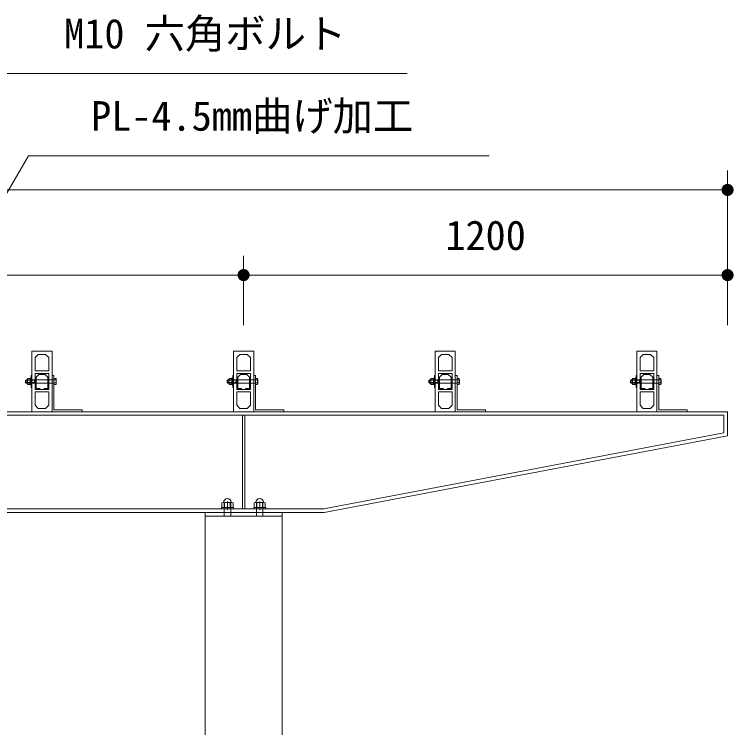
# Model space of a CAD drawing. Units: millimetres at full size, sheet at 1:40; details may follow other scales. Extents: x -800 to 17600, y -600 to 12480.
# Drawn here: x 6039 to 7822, y 4605 to 6372 of the extents above; entities that cross this region are included whole.
import ezdxf
from ezdxf.enums import TextEntityAlignment as Align

# ---------------------------------------------------------------- set-up
doc = ezdxf.new("R2010")
doc.units = ezdxf.units.MM
doc.header["$LTSCALE"] = 40
for name, color, linetype, lineweight in [('D-STR', 1, 'Continuous', 13), ('D-STR-DIM', 7, 'Continuous', 13), ('D-STR-HTXT', 7, 'Continuous', 13)]:
    doc.layers.add(name, color=color, linetype=linetype, lineweight=lineweight)
doc.styles.add('ＭＳ ゴシック', font='')
doc.styles.get('ＭＳ ゴシック').set_extended_font_data('MS Gothic')

# ---------------------------------------------------------------- blocks, each defined once
blk = doc.blocks.new('filled_dot')
at = {"color": 0, "linetype": 'Continuous', "lineweight": -2, "const_width": 1.25}
blk.add_lwpolyline([(-0.625, 0, 1), (0.625, 0, 1)], format="xyb", close=True, dxfattribs=at)

msp = doc.modelspace()

# ---------------------------------------------------------------- linework, layer by layer
at = {"layer": 'D-STR'}
for p, q in [((6079.9, 5477.93), (6081.9, 5477.93)), ((6079.9, 5447.93), (6079.9, 5477.93)), ((6081.9, 5477.93), (6081.9, 5447.93)), ((6089.9, 5442.93), (6089.9, 5482.93)), ((6089.9, 5482.93), (6123.9, 5482.93)), ((6099.25, 5480.35), (6092.45, 5473.55)), ((6114.55, 5480.35), (6099.25, 5480.35)), ((6121.35, 5473.55), (6114.55, 5480.35)), ((6123.9, 5482.93), (6123.9, 5442.93)), ((6579.9, 5477.93), (6581.9, 5477.93)), ((6579.9, 5447.93), (6579.9, 5477.93)), ((6581.9, 5477.93), (6581.9, 5447.93)), ((6589.9, 5442.93), (6589.9, 5482.93)), ((6589.9, 5482.93), (6623.9, 5482.93)), ((6599.25, 5480.35), (6592.45, 5473.55)), ((6614.55, 5480.35), (6599.25, 5480.35)), ((6621.35, 5473.55), (6614.55, 5480.35)), ((6623.9, 5482.93), (6623.9, 5442.93)), ((7079.9, 5477.93), (7081.9, 5477.93)), ((7079.9, 5447.93), (7079.9, 5477.93)), ((7081.9, 5477.93), (7081.9, 5447.93)), ((7089.9, 5442.93), (7089.9, 5482.93)), ((7089.9, 5482.93), (7123.9, 5482.93)), ((7099.25, 5480.35), (7092.45, 5473.55)), ((7114.55, 5480.35), (7099.25, 5480.35)), ((7121.35, 5473.55), (7114.55, 5480.35)), ((7123.9, 5482.93), (7123.9, 5442.93)), ((7579.9, 5477.93), (7581.9, 5477.93)), ((7579.9, 5447.93), (7579.9, 5477.93)), ((7581.9, 5477.93), (7581.9, 5447.93)), ((7589.9, 5442.93), (7589.9, 5482.93)), ((7589.9, 5482.93), (7623.9, 5482.93)), ((7599.25, 5480.35), (7592.45, 5473.55)), ((7614.55, 5480.35), (7599.25, 5480.35)), ((7621.35, 5473.55), (7614.55, 5480.35)), ((7623.9, 5482.93), (7623.9, 5442.93)), ((6066.4, 5465.85), (6088.4, 5465.85)), ((6066.4, 5460.01), (6088.4, 5460.01)), ((6067.48, 5466.93), (6067.48, 5458.93)), ((6077.32, 5466.68), (6071.68, 5466.68)), ((6071.68, 5459.18), (6077.32, 5459.18)), ((6077.9, 5470.93), (6079.9, 5470.93)), ((6077.9, 5454.93), (6077.9, 5470.93)), ((6079.9, 5470.93), (6079.9, 5454.93)), ((6088.4, 5466.93), (6088.4, 5458.93)), ((6088.4, 5465.85), (6092.15, 5466.93)), ((6088.4, 5460.01), (6092.15, 5458.93)), ((6092.45, 5473.55), (6092.45, 5445.5)), ((6121.35, 5445.5), (6121.35, 5473.55)), ((6141.21, 5466.68), (6136.4, 5466.68)), ((6136.4, 5459.18), (6141.21, 5459.18)), ((6566.4, 5465.85), (6588.4, 5465.85)), ((6566.4, 5460.01), (6588.4, 5460.01)), ((6567.48, 5466.93), (6567.48, 5458.93)), ((6577.32, 5466.68), (6571.68, 5466.68)), ((6571.68, 5459.18), (6577.32, 5459.18)), ((6577.9, 5470.93), (6579.9, 5470.93)), ((6577.9, 5454.93), (6577.9, 5470.93)), ((6579.9, 5470.93), (6579.9, 5454.93)), ((6588.4, 5466.93), (6588.4, 5458.93)), ((6588.4, 5465.85), (6592.15, 5466.93)), ((6588.4, 5460.01), (6592.15, 5458.93)), ((6592.45, 5473.55), (6592.45, 5445.5)), ((6621.35, 5445.5), (6621.35, 5473.55)), ((6641.21, 5466.68), (6636.4, 5466.68)), ((6636.4, 5459.18), (6641.21, 5459.18)), ((7066.4, 5465.85), (7088.4, 5465.85)), ((7066.4, 5460.01), (7088.4, 5460.01)), ((7067.48, 5466.93), (7067.48, 5458.93)), ((7077.32, 5466.68), (7071.68, 5466.68)), ((7071.68, 5459.18), (7077.32, 5459.18)), ((7077.9, 5470.93), (7079.9, 5470.93)), ((7077.9, 5454.93), (7077.9, 5470.93)), ((7079.9, 5470.93), (7079.9, 5454.93)), ((7088.4, 5466.93), (7088.4, 5458.93)), ((7088.4, 5465.85), (7092.15, 5466.93)), ((7088.4, 5460.01), (7092.15, 5458.93)), ((7092.45, 5473.55), (7092.45, 5445.5)), ((7121.35, 5445.5), (7121.35, 5473.55)), ((7141.21, 5466.68), (7136.4, 5466.68)), ((7136.4, 5459.18), (7141.21, 5459.18)), ((7566.4, 5465.85), (7588.4, 5465.85)), ((7566.4, 5460.01), (7588.4, 5460.01)), ((7567.48, 5466.93), (7567.48, 5458.93)), ((7577.32, 5466.68), (7571.68, 5466.68)), ((7571.68, 5459.18), (7577.32, 5459.18)), ((7577.9, 5470.93), (7579.9, 5470.93)), ((7577.9, 5454.93), (7577.9, 5470.93)), ((7579.9, 5470.93), (7579.9, 5454.93)), ((7588.4, 5466.93), (7588.4, 5458.93)), ((7588.4, 5465.85), (7592.15, 5466.93)), ((7588.4, 5460.01), (7592.15, 5458.93)), ((7592.45, 5473.55), (7592.45, 5445.5)), ((7621.35, 5445.5), (7621.35, 5473.55)), ((7641.21, 5466.68), (7636.4, 5466.68)), ((7636.4, 5459.18), (7641.21, 5459.18)), ((6079.9, 5454.93), (6077.9, 5454.93)), ((6081.9, 5447.93), (6079.9, 5447.93)), ((6123.9, 5442.93), (6089.9, 5442.93)), ((6092.45, 5445.5), (6102.45, 5445.5)), ((6111.35, 5445.5), (6121.35, 5445.5)), ((6579.9, 5454.93), (6577.9, 5454.93)), ((6581.9, 5447.93), (6579.9, 5447.93)), ((6623.9, 5442.93), (6589.9, 5442.93)), ((6592.45, 5445.5), (6602.45, 5445.5)), ((6611.35, 5445.5), (6621.35, 5445.5)), ((7079.9, 5454.93), (7077.9, 5454.93)), ((7081.9, 5447.93), (7079.9, 5447.93)), ((7123.9, 5442.93), (7089.9, 5442.93)), ((7092.45, 5445.5), (7102.45, 5445.5)), ((7111.35, 5445.5), (7121.35, 5445.5)), ((7579.9, 5454.93), (7577.9, 5454.93)), ((7581.9, 5447.93), (7579.9, 5447.93)), ((7623.9, 5442.93), (7589.9, 5442.93)), ((7592.45, 5445.5), (7602.45, 5445.5)), ((7611.35, 5445.5), (7621.35, 5445.5)), ((6553.04, 5161.83), (6555.5, 5163.13)), ((6553.04, 5150.13), (6553.04, 5161.83)), ((6578.3, 5163.13), (6555.5, 5163.13)), ((6558.9, 5163.13), (6558.9, 5128.93)), ((6559.97, 5150.13), (6559.97, 5161.83)), ((6566.9, 5144.33), (6566.9, 5165.73)), ((6573.82, 5150.13), (6573.82, 5161.83)), ((6574.9, 5163.13), (6574.9, 5128.93)), ((6580.75, 5161.83), (6578.3, 5163.13)), ((6580.75, 5150.13), (6580.75, 5161.83)), ((6633.04, 5161.83), (6635.5, 5163.13)), ((6633.04, 5150.13), (6633.04, 5161.83)), ((6635.5, 5163.13), (6658.3, 5163.13)), ((6638.9, 5163.13), (6638.9, 5128.93)), ((6639.97, 5150.13), (6639.97, 5161.83)), ((6646.9, 5144.33), (6646.9, 5165.73)), ((6653.82, 5150.13), (6653.82, 5161.83)), ((6654.9, 5163.13), (6654.9, 5128.93)), ((6660.75, 5161.83), (6658.3, 5163.13)), ((6660.75, 5150.13), (6660.75, 5161.83)), ((6581.9, 5150.13), (6551.9, 5150.13)), ((6551.9, 5150.13), (6551.9, 5146.93)), ((6581.9, 5146.93), (6551.9, 5146.93)), ((6581.9, 5150.13), (6581.9, 5146.93)), ((6631.9, 5150.13), (6661.9, 5150.13)), ((6631.9, 5150.13), (6631.9, 5146.93)), ((6631.9, 5146.93), (6661.9, 5146.93)), ((6661.9, 5150.13), (6661.9, 5146.93))]:
    msp.add_line(p, q, dxfattribs=at)
for points in [[(6081.9, 5387.93), (6081.9, 5537.93), (6131.9, 5537.93), (6131.9, 5387.93)], [(6097.9, 5529.93), (6089.9, 5521.93), (6089.9, 5488.93), (6123.9, 5488.93), (6123.9, 5521.93), (6115.9, 5529.93)], [(6581.9, 5387.93), (6581.9, 5537.93), (6631.9, 5537.93), (6631.9, 5387.93)], [(6597.9, 5529.93), (6589.9, 5521.93), (6589.9, 5488.93), (6623.9, 5488.93), (6623.9, 5521.93), (6615.9, 5529.93)], [(7081.9, 5387.93), (7081.9, 5537.93), (7131.9, 5537.93), (7131.9, 5387.93)], [(7097.9, 5529.93), (7089.9, 5521.93), (7089.9, 5488.93), (7123.9, 5488.93), (7123.9, 5521.93), (7115.9, 5529.93)], [(7581.9, 5387.93), (7581.9, 5537.93), (7631.9, 5537.93), (7631.9, 5387.93)], [(7597.9, 5529.93), (7589.9, 5521.93), (7589.9, 5488.93), (7623.9, 5488.93), (7623.9, 5521.93), (7615.9, 5529.93)], [(6136.4, 5477.93), (6131.9, 5477.93), (6131.9, 5387.93), (6206.9, 5387.93), (6206.9, 5392.43), (6136.4, 5392.43)], [(6636.4, 5477.93), (6631.9, 5477.93), (6631.9, 5387.93), (6706.9, 5387.93), (6706.9, 5392.43), (6636.4, 5392.43)], [(7136.4, 5477.93), (7131.9, 5477.93), (7131.9, 5387.93), (7206.9, 5387.93), (7206.9, 5392.43), (7136.4, 5392.43)], [(7636.4, 5477.93), (7631.9, 5477.93), (7631.9, 5387.93), (7706.9, 5387.93), (7706.9, 5392.43), (7636.4, 5392.43)], [(6071.68, 5455.42), (6071.1, 5456.43), (6071.1, 5469.43), (6071.68, 5470.43), (6077.32, 5470.43), (6077.9, 5469.43), (6077.9, 5456.43), (6077.32, 5455.42)], [(6136.4, 5470.43), (6141.21, 5470.43), (6141.79, 5469.43), (6141.79, 5456.43), (6141.21, 5455.42), (6136.4, 5455.42)], [(6571.68, 5455.42), (6571.1, 5456.43), (6571.1, 5469.43), (6571.68, 5470.43), (6577.32, 5470.43), (6577.9, 5469.43), (6577.9, 5456.43), (6577.32, 5455.42)], [(6636.4, 5470.43), (6641.21, 5470.43), (6641.79, 5469.43), (6641.79, 5456.43), (6641.21, 5455.42), (6636.4, 5455.42)], [(7071.68, 5455.42), (7071.1, 5456.43), (7071.1, 5469.43), (7071.68, 5470.43), (7077.32, 5470.43), (7077.9, 5469.43), (7077.9, 5456.43), (7077.32, 5455.42)], [(7136.4, 5470.43), (7141.21, 5470.43), (7141.79, 5469.43), (7141.79, 5456.43), (7141.21, 5455.42), (7136.4, 5455.42)], [(7571.68, 5455.42), (7571.1, 5456.43), (7571.1, 5469.43), (7571.68, 5470.43), (7577.32, 5470.43), (7577.9, 5469.43), (7577.9, 5456.43), (7577.32, 5455.42)], [(7636.4, 5470.43), (7641.21, 5470.43), (7641.79, 5469.43), (7641.79, 5456.43), (7641.21, 5455.42), (7636.4, 5455.42)], [(6097.9, 5395.93), (6089.9, 5403.93), (6089.9, 5436.93), (6123.9, 5436.93), (6123.9, 5403.93), (6115.9, 5395.93)], [(6597.9, 5395.93), (6589.9, 5403.93), (6589.9, 5436.93), (6623.9, 5436.93), (6623.9, 5403.93), (6615.9, 5395.93)], [(7097.9, 5395.93), (7089.9, 5403.93), (7089.9, 5436.93), (7123.9, 5436.93), (7123.9, 5403.93), (7115.9, 5395.93)], [(7597.9, 5395.93), (7589.9, 5403.93), (7589.9, 5436.93), (7623.9, 5436.93), (7623.9, 5403.93), (7615.9, 5395.93)], [(1406.9, 5387.93), (1406.9, 5327.93), (2406.9, 5137.93), (6806.9, 5137.93), (7806.9, 5327.93), (7806.9, 5387.93)], [(1415.9, 5378.93), (1415.9, 5335.38), (2407.74, 5146.93), (6806.05, 5146.93), (7797.9, 5335.38), (7797.9, 5378.93)], [(6603.9, 5378.93), (6609.9, 5378.93), (6609.9, 5146.93), (6603.9, 5146.93)], [(6511.55, 5137.93), (6702.25, 5137.93), (6702.25, 2837.93), (6511.55, 2837.93)], [(6511.55, 5137.93), (6702.25, 5137.93), (6702.25, 5128.93), (6511.55, 5128.93)]]:
    msp.add_lwpolyline(points, close=True, dxfattribs=at)
for points in [[(6136.4, 5466.93), (6067.48, 5466.93), (6066.4, 5465.85), (6066.4, 5460.01), (6067.48, 5458.93), (6136.4, 5458.93)], [(6636.4, 5466.93), (6567.48, 5466.93), (6566.4, 5465.85), (6566.4, 5460.01), (6567.48, 5458.93), (6636.4, 5458.93)], [(7136.4, 5466.93), (7067.48, 5466.93), (7066.4, 5465.85), (7066.4, 5460.01), (7067.48, 5458.93), (7136.4, 5458.93)], [(7636.4, 5466.93), (7567.48, 5466.93), (7566.4, 5465.85), (7566.4, 5460.01), (7567.48, 5458.93), (7636.4, 5458.93)]]:
    msp.add_lwpolyline(points, dxfattribs=at)
for centre, radius, start, end in [((6566.9, 5163.13), 9.38, 0, 180), ((6646.89, 5163.13), 9.38, 0, 180), ((6556.5, 5158.25), 4.98, 45.90122, 78.32053), ((6566.9, 5144.02), 19.11, 68.74529, 111.25471), ((6577.29, 5158.25), 4.98, 101.67947, 134.09878), ((6636.5, 5158.25), 4.98, 45.90122, 78.32053), ((6646.9, 5144.02), 19.11, 68.74529, 111.25471), ((6657.29, 5158.25), 4.98, 101.67947, 134.09878)]:
    msp.add_arc(centre, radius, start, end, dxfattribs=at)
for points in [[(6071.68, 5455.42), (6071.64, 5455.58), (6071.53, 5456.05), (6071.5, 5456.21), (6071.46, 5456.37), (6071.36, 5456.84), (6071.33, 5457), (6071.3, 5457.16), (6071.21, 5457.64), (6071.19, 5457.79), (6071.16, 5457.95), (6071.1, 5458.43), (6071.08, 5458.59), (6071.06, 5458.82), (6071.03, 5459.49), (6071.02, 5459.72), (6071.01, 5459.94), (6071.01, 5460.62), (6071.02, 5460.85), (6071.02, 5461.07), (6071.03, 5461.76), (6071.04, 5461.98), (6071.04, 5462.21), (6071.04, 5462.89), (6071.04, 5463.12), (6071.03, 5463.39), (6071, 5464.21), (6070.98, 5464.48), (6070.96, 5464.75), (6070.89, 5465.57), (6070.86, 5465.84), (6070.83, 5466.11), (6070.73, 5466.93), (6070.7, 5467.2), (6070.67, 5467.47), (6070.56, 5468.29), (6070.52, 5468.56)], [(6077.32, 5455.42), (6077.35, 5455.58), (6077.46, 5456.05), (6077.5, 5456.21), (6077.53, 5456.37), (6077.63, 5456.84), (6077.66, 5457), (6077.69, 5457.16), (6077.78, 5457.64), (6077.81, 5457.79), (6077.83, 5457.95), (6077.89, 5458.43), (6077.91, 5458.59), (6077.93, 5458.82), (6077.97, 5459.49), (6077.97, 5459.72), (6077.98, 5459.94), (6077.98, 5460.62), (6077.98, 5460.85), (6077.98, 5461.07), (6077.96, 5461.76), (6077.96, 5461.98), (6077.95, 5462.21), (6077.95, 5462.89), (6077.95, 5463.12), (6077.96, 5463.39), (6077.99, 5464.21), (6078.01, 5464.48), (6078.03, 5464.75), (6078.1, 5465.57), (6078.13, 5465.84), (6078.16, 5466.11), (6078.26, 5466.93), (6078.29, 5467.2), (6078.33, 5467.47), (6078.44, 5468.29), (6078.47, 5468.56)], [(6141.21, 5470.43), (6141.24, 5470.28), (6141.35, 5469.8), (6141.39, 5469.64), (6141.42, 5469.49), (6141.52, 5469.01), (6141.55, 5468.85), (6141.58, 5468.7), (6141.67, 5468.22), (6141.7, 5468.06), (6141.72, 5467.9), (6141.78, 5467.42), (6141.8, 5467.26), (6141.82, 5467.04), (6141.86, 5466.36), (6141.86, 5466.14), (6141.87, 5465.91), (6141.87, 5465.23), (6141.87, 5465.01), (6141.87, 5464.78), (6141.85, 5464.1), (6141.85, 5463.87), (6141.84, 5463.65), (6141.84, 5462.97), (6141.84, 5462.74), (6141.85, 5462.47), (6141.88, 5461.65), (6141.9, 5461.37), (6141.92, 5461.1), (6141.99, 5460.29), (6142.02, 5460.01), (6142.05, 5459.74), (6142.15, 5458.93), (6142.18, 5458.66), (6142.22, 5458.38), (6142.33, 5457.57), (6142.36, 5457.3)], [(6571.68, 5455.42), (6571.64, 5455.58), (6571.53, 5456.05), (6571.5, 5456.21), (6571.46, 5456.37), (6571.36, 5456.84), (6571.33, 5457), (6571.3, 5457.16), (6571.21, 5457.64), (6571.19, 5457.79), (6571.16, 5457.95), (6571.1, 5458.43), (6571.08, 5458.59), (6571.06, 5458.82), (6571.03, 5459.49), (6571.02, 5459.72), (6571.01, 5459.94), (6571.01, 5460.62), (6571.02, 5460.85), (6571.02, 5461.07), (6571.03, 5461.76), (6571.04, 5461.98), (6571.04, 5462.21), (6571.04, 5462.89), (6571.04, 5463.12), (6571.03, 5463.39), (6571, 5464.21), (6570.98, 5464.48), (6570.96, 5464.75), (6570.89, 5465.57), (6570.86, 5465.84), (6570.83, 5466.11), (6570.73, 5466.93), (6570.7, 5467.2), (6570.67, 5467.47), (6570.56, 5468.29), (6570.52, 5468.56)], [(6577.32, 5455.42), (6577.35, 5455.58), (6577.46, 5456.05), (6577.5, 5456.21), (6577.53, 5456.37), (6577.63, 5456.84), (6577.66, 5457), (6577.69, 5457.16), (6577.78, 5457.64), (6577.81, 5457.79), (6577.83, 5457.95), (6577.89, 5458.43), (6577.91, 5458.59), (6577.93, 5458.82), (6577.97, 5459.49), (6577.97, 5459.72), (6577.98, 5459.94), (6577.98, 5460.62), (6577.98, 5460.85), (6577.98, 5461.07), (6577.96, 5461.76), (6577.96, 5461.98), (6577.95, 5462.21), (6577.95, 5462.89), (6577.95, 5463.12), (6577.96, 5463.39), (6577.99, 5464.21), (6578.01, 5464.48), (6578.03, 5464.75), (6578.1, 5465.57), (6578.13, 5465.84), (6578.16, 5466.11), (6578.26, 5466.93), (6578.29, 5467.2), (6578.33, 5467.47), (6578.44, 5468.29), (6578.47, 5468.56)], [(6641.21, 5470.43), (6641.24, 5470.28), (6641.35, 5469.8), (6641.39, 5469.64), (6641.42, 5469.49), (6641.52, 5469.01), (6641.55, 5468.85), (6641.58, 5468.7), (6641.67, 5468.22), (6641.7, 5468.06), (6641.72, 5467.9), (6641.78, 5467.42), (6641.8, 5467.26), (6641.82, 5467.04), (6641.86, 5466.36), (6641.86, 5466.14), (6641.87, 5465.91), (6641.87, 5465.23), (6641.87, 5465.01), (6641.87, 5464.78), (6641.85, 5464.1), (6641.85, 5463.87), (6641.84, 5463.65), (6641.84, 5462.97), (6641.84, 5462.74), (6641.85, 5462.47), (6641.88, 5461.65), (6641.9, 5461.37), (6641.92, 5461.1), (6641.99, 5460.29), (6642.02, 5460.01), (6642.05, 5459.74), (6642.15, 5458.93), (6642.18, 5458.66), (6642.22, 5458.38), (6642.33, 5457.57), (6642.36, 5457.3)], [(7071.68, 5455.42), (7071.64, 5455.58), (7071.53, 5456.05), (7071.5, 5456.21), (7071.46, 5456.37), (7071.36, 5456.84), (7071.33, 5457), (7071.3, 5457.16), (7071.21, 5457.64), (7071.19, 5457.79), (7071.16, 5457.95), (7071.1, 5458.43), (7071.08, 5458.59), (7071.06, 5458.82), (7071.03, 5459.49), (7071.02, 5459.72), (7071.01, 5459.94), (7071.01, 5460.62), (7071.02, 5460.85), (7071.02, 5461.07), (7071.03, 5461.76), (7071.04, 5461.98), (7071.04, 5462.21), (7071.04, 5462.89), (7071.04, 5463.12), (7071.03, 5463.39), (7071, 5464.21), (7070.98, 5464.48), (7070.96, 5464.75), (7070.89, 5465.57), (7070.86, 5465.84), (7070.83, 5466.11), (7070.73, 5466.93), (7070.7, 5467.2), (7070.67, 5467.47), (7070.56, 5468.29), (7070.52, 5468.56)], [(7077.32, 5455.42), (7077.35, 5455.58), (7077.46, 5456.05), (7077.5, 5456.21), (7077.53, 5456.37), (7077.63, 5456.84), (7077.66, 5457), (7077.69, 5457.16), (7077.78, 5457.64), (7077.81, 5457.79), (7077.83, 5457.95), (7077.89, 5458.43), (7077.91, 5458.59), (7077.93, 5458.82), (7077.97, 5459.49), (7077.97, 5459.72), (7077.98, 5459.94), (7077.98, 5460.62), (7077.98, 5460.85), (7077.98, 5461.07), (7077.96, 5461.76), (7077.96, 5461.98), (7077.95, 5462.21), (7077.95, 5462.89), (7077.95, 5463.12), (7077.96, 5463.39), (7077.99, 5464.21), (7078.01, 5464.48), (7078.03, 5464.75), (7078.1, 5465.57), (7078.13, 5465.84), (7078.16, 5466.11), (7078.26, 5466.93), (7078.29, 5467.2), (7078.33, 5467.47), (7078.44, 5468.29), (7078.47, 5468.56)], [(7141.21, 5470.43), (7141.24, 5470.28), (7141.35, 5469.8), (7141.39, 5469.64), (7141.42, 5469.49), (7141.52, 5469.01), (7141.55, 5468.85), (7141.58, 5468.7), (7141.67, 5468.22), (7141.7, 5468.06), (7141.72, 5467.9), (7141.78, 5467.42), (7141.8, 5467.26), (7141.82, 5467.04), (7141.86, 5466.36), (7141.86, 5466.14), (7141.87, 5465.91), (7141.87, 5465.23), (7141.87, 5465.01), (7141.87, 5464.78), (7141.85, 5464.1), (7141.85, 5463.87), (7141.84, 5463.65), (7141.84, 5462.97), (7141.84, 5462.74), (7141.85, 5462.47), (7141.88, 5461.65), (7141.9, 5461.37), (7141.92, 5461.1), (7141.99, 5460.29), (7142.02, 5460.01), (7142.05, 5459.74), (7142.15, 5458.93), (7142.18, 5458.66), (7142.22, 5458.38), (7142.33, 5457.57), (7142.36, 5457.3)], [(7571.68, 5455.42), (7571.64, 5455.58), (7571.53, 5456.05), (7571.5, 5456.21), (7571.46, 5456.37), (7571.36, 5456.84), (7571.33, 5457), (7571.3, 5457.16), (7571.21, 5457.64), (7571.19, 5457.79), (7571.16, 5457.95), (7571.1, 5458.43), (7571.08, 5458.59), (7571.06, 5458.82), (7571.03, 5459.49), (7571.02, 5459.72), (7571.01, 5459.94), (7571.01, 5460.62), (7571.02, 5460.85), (7571.02, 5461.07), (7571.03, 5461.76), (7571.04, 5461.98), (7571.04, 5462.21), (7571.04, 5462.89), (7571.04, 5463.12), (7571.03, 5463.39), (7571, 5464.21), (7570.98, 5464.48), (7570.96, 5464.75), (7570.89, 5465.57), (7570.86, 5465.84), (7570.83, 5466.11), (7570.73, 5466.93), (7570.7, 5467.2), (7570.67, 5467.47), (7570.56, 5468.29), (7570.52, 5468.56)], [(7577.32, 5455.42), (7577.35, 5455.58), (7577.46, 5456.05), (7577.5, 5456.21), (7577.53, 5456.37), (7577.63, 5456.84), (7577.66, 5457), (7577.69, 5457.16), (7577.78, 5457.64), (7577.81, 5457.79), (7577.83, 5457.95), (7577.89, 5458.43), (7577.91, 5458.59), (7577.93, 5458.82), (7577.97, 5459.49), (7577.97, 5459.72), (7577.98, 5459.94), (7577.98, 5460.62), (7577.98, 5460.85), (7577.98, 5461.07), (7577.96, 5461.76), (7577.96, 5461.98), (7577.95, 5462.21), (7577.95, 5462.89), (7577.95, 5463.12), (7577.96, 5463.39), (7577.99, 5464.21), (7578.01, 5464.48), (7578.03, 5464.75), (7578.1, 5465.57), (7578.13, 5465.84), (7578.16, 5466.11), (7578.26, 5466.93), (7578.29, 5467.2), (7578.33, 5467.47), (7578.44, 5468.29), (7578.47, 5468.56)], [(7641.21, 5470.43), (7641.24, 5470.28), (7641.35, 5469.8), (7641.39, 5469.64), (7641.42, 5469.49), (7641.52, 5469.01), (7641.55, 5468.85), (7641.58, 5468.7), (7641.67, 5468.22), (7641.7, 5468.06), (7641.72, 5467.9), (7641.78, 5467.42), (7641.8, 5467.26), (7641.82, 5467.04), (7641.86, 5466.36), (7641.86, 5466.14), (7641.87, 5465.91), (7641.87, 5465.23), (7641.87, 5465.01), (7641.87, 5464.78), (7641.85, 5464.1), (7641.85, 5463.87), (7641.84, 5463.65), (7641.84, 5462.97), (7641.84, 5462.74), (7641.85, 5462.47), (7641.88, 5461.65), (7641.9, 5461.37), (7641.92, 5461.1), (7641.99, 5460.29), (7642.02, 5460.01), (7642.05, 5459.74), (7642.15, 5458.93), (7642.18, 5458.66), (7642.22, 5458.38), (7642.33, 5457.57), (7642.36, 5457.3)]]:
    msp.add_open_spline(points, degree=3, knots=[0, 0, 0, 0, 1, 1, 1, 2, 2, 2, 3, 3, 3, 4, 4, 4, 5, 5, 5, 6, 6, 6, 7, 7, 7, 8, 8, 8, 9, 9, 9, 10, 10, 10, 11, 11, 11, 12, 12, 12, 12], dxfattribs=at)
at = {"layer": 'D-STR-DIM'}
for p, q in [((7806.9, 5641.93), (7806.9, 5985.42)), ((7806.9, 5937.42), (1406.9, 5937.42)), ((6606.9, 5601.93), (6606.9, 5774.34)), ((6606.9, 5601.93), (6606.9, 5774.34)), ((7806.9, 5601.93), (7806.9, 5774.34)), ((6606.9, 5726.34), (2606.9, 5726.34)), ((7806.9, 5726.34), (6606.9, 5726.34))]:
    msp.add_line(p, q, dxfattribs=at)
at = {"layer": 'D-STR-HTXT'}
for points in [[(5641.78, 5468.8), (6006.54, 6225.81), (6126.54, 6225.81), (7012.33, 6225.81)], [(5706.9, 5392.43), (6073.27, 6021.88), (6193.27, 6021.88), (7215.6, 6021.88)]]:
    msp.add_lwpolyline(points, dxfattribs=at)

# ---------------------------------------------------------------- block references
at = {"layer": 'D-STR-DIM', "xscale": 12, "yscale": 12, "rotation": 180}
for p in [(7806.9, 5937.42), (6606.9, 5726.34), (7806.9, 5726.34)]:
    msp.add_blockref('filled_dot', p, dxfattribs=at)
at = {"layer": 'D-STR-DIM', "xscale": 12, "yscale": 12}
msp.add_blockref('filled_dot', (6606.9, 5726.34), dxfattribs=at)

# ---------------------------------------------------------------- texts
at = {"layer": 'D-STR-DIM', "style": 'ＭＳ ゴシック'}
msp.add_text('1200', height=73.31, dxfattribs=at).set_placement((7206.9, 5861.85), align=Align.TOP_CENTER)
at = {"layer": 'D-STR-HTXT', "style": 'ＭＳ ゴシック'}
for s, p in [('M10 六角ボルト', (6162.05, 6361.32)), ('PL-4.5mm曲げ加工', (6228.78, 6157.4))]:
    msp.add_text(s, height=73.31, dxfattribs=at).set_placement(p, align=Align.TOP_LEFT)

doc.saveas('drawing.dxf')
